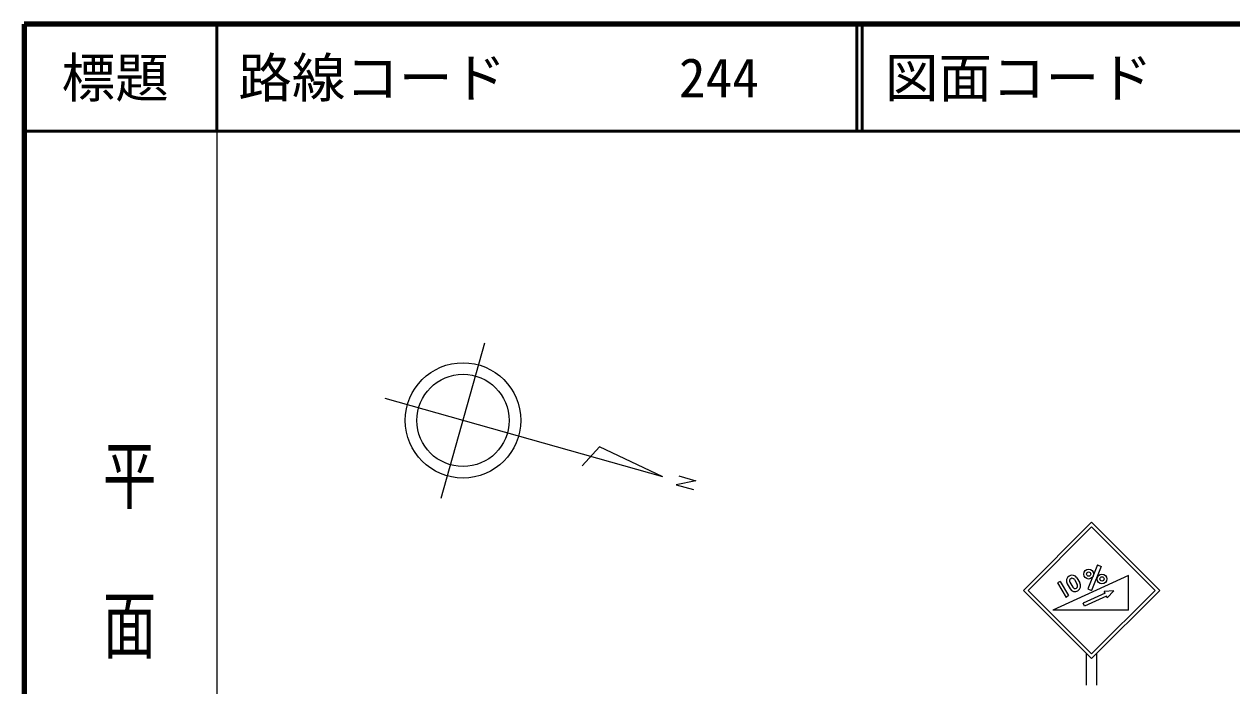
# Model space of a CAD drawing. Units: millimetres, scale not verified. Extents: x 40000 to 680000, y 20000 to 380000.
# Drawn here: x 40000 to 152783, y 318208 to 380000 of the extents above; entities that cross this region are included whole.
import ezdxf
from ezdxf.enums import TextEntityAlignment as Align

# ---------------------------------------------------------------- set-up
doc = ezdxf.new("R2010")
doc.units = ezdxf.units.MM
doc.header["$LTSCALE"] = 1000
for name, color, linetype, lineweight in [('M-BMK-SRVR', 3, 'Continuous', 25), ('M-STR-STRC', 7, 'Continuous', 25), ('M-TTL', 2, 'Continuous', 140), ('M-TTL-BAND', 7, 'Continuous', 25), ('M-TTL-LINE', 7, 'Continuous', 50)]:
    doc.layers.add(name, color=color, linetype=linetype, lineweight=lineweight)
doc.layers.add('M-TTL-TXT', color=7, linetype='Continuous')
doc.styles.add('@ＭＳ ゴシック', font='')
doc.styles.add('ＭＳ ゴシック', font='')
doc.styles.get('@ＭＳ ゴシック').set_extended_font_data('@MS Gothic')
doc.styles.get('ＭＳ ゴシック').set_extended_font_data('MS Gothic')

msp = doc.modelspace()

# ---------------------------------------------------------------- linework, layer by layer
at = {"layer": 'M-BMK-SRVR'}
for p, q in [((78939, 335737), (83028, 350255)), ((99650, 337738), (73725, 345040)), ((93720, 340528), (92099, 338746)), ((99650, 337738), (93720, 340528)), ((102727, 337360), (100888, 336981)), ((101127, 337811), (102727, 337360)), ((100888, 336981), (102497, 336537))]:
    msp.add_line(p, q, dxfattribs=at)
for radius in [5387, 4309]:
    msp.add_circle((80984, 342996), radius, dxfattribs=at)
at = {"layer": 'M-STR-STRC'}
for p, q in [((140233, 329508), (139328, 327273)), ((140593, 329362), (139687, 327127)), ((140233, 329508), (140593, 329362)), ((143144, 328523), (136073, 325270)), ((138322, 328280), (138593, 327830)), ((143144, 325270), (143144, 328523)), ((136757, 327944), (136498, 327814)), ((136498, 327814), (137311, 326459)), ((136757, 327944), (137530, 326655)), ((137403, 327729), (137673, 327278)), ((137650, 327877), (137920, 327426)), ((138075, 328132), (138345, 327681)), ((139328, 327273), (139687, 327127)), ((137530, 326655), (137311, 326459)), ((140941, 326853), (138900, 325914)), ((141062, 326591), (139020, 325651)), ((141755, 327068), (140861, 327027)), ((140941, 326853), (140861, 327027)), ((141131, 326440), (141062, 326591)), ((141755, 327068), (141131, 326440)), ((143144, 325270), (136073, 325270)), ((139020, 325651), (138900, 325914)), ((139187, 321263), (139187, 318263)), ((140187, 318263), (140188, 321263))]:
    msp.add_line(p, q, dxfattribs=at)
for points in [[(139687, 320763), (146051, 327127), (139688, 333491), (133324, 327127)], [(139688, 321188), (145627, 327127), (139687, 333067), (133748, 327127)]]:
    msp.add_lwpolyline(points, close=True, dxfattribs=at)
for centre, radius in [((139412, 328645), 460), ((139412, 328645), 198), ((140657, 328192), 460), ((140657, 328192), 198)]:
    msp.add_circle(centre, radius, dxfattribs=at)
for centre, radius, start, end in [((137863, 328004), 536, 30.96376, 210.96376), ((137863, 328004), 248, 30.96376, 210.96376), ((138133, 327554), 536, 210.96376, 30.96376), ((138133, 327554), 248, 210.96376, 30.96376)]:
    msp.add_arc(centre, radius, start, end, dxfattribs=at)
at = {"layer": 'M-TTL'}
for p, q in [((40000, 380000), (40000, 20000)), ((680000, 380000), (40000, 380000))]:
    msp.add_line(p, q, dxfattribs=at)
at = {"layer": 'M-TTL-BAND'}
msp.add_line((58000, 370000), (58000, 20000), dxfattribs=at)
at = {"layer": 'M-TTL-LINE'}
for p, q in [((58000, 380000), (58000, 370000)), ((117750, 380000), (117750, 370000)), ((118250, 380000), (118250, 370000)), ((40000, 370000), (680000, 370000))]:
    msp.add_line(p, q, dxfattribs=at)

# ---------------------------------------------------------------- texts
at = {"layer": 'M-TTL-BAND', "style": '@ＭＳ ゴシック', "width": 1.4}
msp.add_text('平  面  図', height=3666, rotation=270, dxfattribs=at).set_placement((49777, 306475), align=Align.MIDDLE_RIGHT)
at = {"layer": 'M-TTL-TXT', "style": 'ＭＳ ゴシック'}
msp.add_text('標題', height=3666, dxfattribs=at).set_placement((48500, 375000), align=Align.MIDDLE_CENTER)
for s, p in [('路線コード', (60000, 375000)), ('244', (101142, 375000)), ('図面コード', (120380, 375000))]:
    msp.add_text(s, height=3666, dxfattribs=at).set_placement(p, align=Align.MIDDLE_LEFT)

doc.saveas('drawing.dxf')
